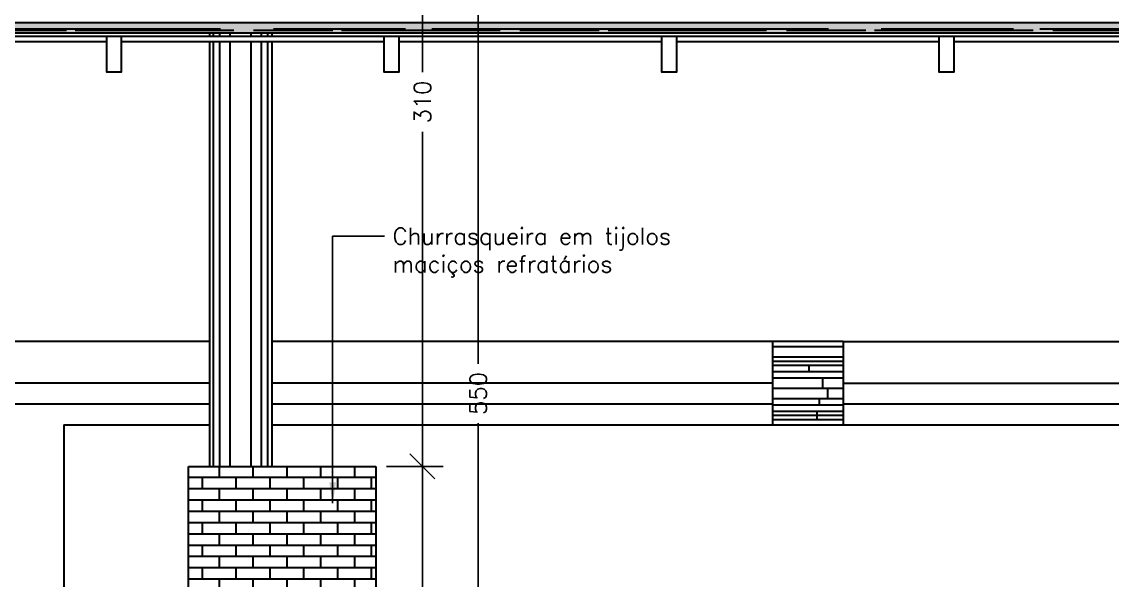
# Model space of a CAD drawing. Header units: millimetres. Extents: x -4228 to 27092, y -6721 to 984.
# Drawn here: x 25697 to 26221, y -1387 to -1119 of the extents above; entities that cross this region are included whole.
import ezdxf

# ---------------------------------------------------------------- set-up
doc = ezdxf.new("R2010")
doc.units = ezdxf.units.MM
doc.header["$LTSCALE"] = 50
doc.layers.get('0').update_dxf_attribs({"lineweight": 0})
for name, color, linetype in [('cobertura', 2, 'Continuous'), ('cota', 1, 'Continuous'), ('estruturametalica', 2, 'Continuous'), ('gesso', 7, 'Continuous'), ('HACHURA', 2, 'Continuous'), ('hatch', 2, 'Continuous'), ('madeiramento', 2, 'Continuous'), ('PAREDE2', 4, 'Continuous'), ('PAREDES3', 2, 'Continuous'), ('pedras', 2, 'Continuous'), ('PENA_01', 3, 'Continuous'), ('QLEADER', 7, 'Continuous')]:
    doc.layers.add(name, color=color, linetype=linetype)
doc.styles.add('ROMANS', font='romans.shx')
doc.dimstyles.new('1_50', dxfattribs={"dimscale": 0, "dimtxt": 8, "dimasz": 12, "dimexe": 10, "dimexo": 5, "dimgap": 4, "dimtad": 0, "dimdec": 0, "dimzin": 1, "dimdsep": 46, "dimtxsty": 'ROMANS', "dimblk": 'OBLIQUE', "dimcen": 10, "dimdle": 10, "dimclrd": 1, "dimclre": 1, "dimclrt": 7, "dimaunit": 1, "dimadec": 0, "dimazin": 0, "dimtm": 1e-09, "dimtfac": 1, "dimtdec": 0, "dimtmove": 2, "dimatfit": 3, "dimldrblk": 'OBLIQUE', "dimfxl": 1, "dimtolj": 1, "dimtzin": 0, "dimarcsym": 0})
doc.dimstyles.new('LEADER_50', dxfattribs={"dimscale": 0, "dimtxt": 8, "dimasz": 10, "dimexe": 10, "dimexo": 5, "dimgap": 4, "dimtad": 0, "dimdec": 0, "dimzin": 1, "dimdsep": 46, "dimtxsty": 'ROMANS', "dimcen": 10, "dimdle": 10, "dimclrd": 9, "dimclre": 9, "dimclrt": 7, "dimaunit": 1, "dimadec": 0, "dimazin": 0, "dimtm": 1e-09, "dimtfac": 1, "dimtdec": 0, "dimtmove": 2, "dimatfit": 3, "dimfxl": 1, "dimtolj": 1, "dimtzin": 0, "dimarcsym": 0})

# ---------------------------------------------------------------- blocks, each defined once
blk = doc.blocks.new('_OBLIQUE')
at = {"color": 0, "linetype": 'ByBlock'}
blk.add_line((-0.5, -0.5), (0.5, 0.5), dxfattribs=at)
blk = doc.blocks.new('*D268')
at = {"layer": 'cota', "color": 1, "linetype": 'Continuous', "lineweight": -2}
for p, q in [((25889.88032209299, -1322.737303666077), (25889.88032209299, -1438.451589380363)), ((25872.52136643886, -1332.737303666077), (25899.88032209299, -1332.737303666077)), ((25889.88032209299, -1582.737303666077), (25889.88032209299, -1467.023017951792)), ((25872.52136643886, -1572.737303666077), (25899.88032209299, -1572.737303666077))]:
    blk.add_line(p, q, dxfattribs=at)
at = {"layer": 'Defpoints', "color": 0, "linetype": 'Continuous', "lineweight": 30}
for p in [(25867.52136643886, -1332.737303666077), (25867.52136643886, -1572.737303666077), (25889.88032209299, -1572.737303666077)]:
    blk.add_point(p, dxfattribs=at)
at = {"layer": 'cota', "color": 1, "linetype": 'Continuous', "lineweight": -2, "xscale": 12, "yscale": 12, "zscale": 12}
for p, rotation in [((25889.88032209299, -1332.737303666077), 90), ((25889.88032209299, -1572.737303666077), 270)]:
    blk.add_blockref('_OBLIQUE', p, dxfattribs=dict(at, rotation=rotation))
at = {"layer": 'cota', "color": 7, "linetype": 'Continuous', "lineweight": 30, "insert": (25889.88032209299, -1452.737303666073), "char_height": 8, "attachment_point": 5, "rotation": 90, "style": 'ROMANS'}
blk.add_mtext('\\A1;240', dxfattribs=at)
blk = doc.blocks.new('*D269')
at = {"layer": 'cota', "color": 1, "linetype": 'Continuous', "lineweight": -2}
for p, q in [((25889.88032209299, -1012.737302688244), (25889.88032209299, -1143.45158889145)), ((25807.50699968955, -1022.737302688244), (25899.88032209299, -1022.737302688244)), ((25889.88032209299, -1342.737303666077), (25889.88032209299, -1172.023017462879)), ((25872.52136643886, -1332.737303666077), (25899.88032209299, -1332.737303666077))]:
    blk.add_line(p, q, dxfattribs=at)
at = {"layer": 'Defpoints', "color": 0, "linetype": 'Continuous', "lineweight": 30}
for p in [(25802.50699968955, -1022.737302688244), (25889.88032209299, -1022.737302688244), (25867.52136643886, -1332.737303666077)]:
    blk.add_point(p, dxfattribs=at)
at = {"layer": 'cota', "color": 1, "linetype": 'Continuous', "lineweight": -2, "xscale": 12, "yscale": 12, "zscale": 12}
for p, rotation in [((25889.88032209299, -1022.737302688244), 90), ((25889.88032209299, -1332.737303666077), 270)]:
    blk.add_blockref('_OBLIQUE', p, dxfattribs=dict(at, rotation=rotation))
at = {"layer": 'cota', "color": 7, "linetype": 'Continuous', "lineweight": 30, "insert": (25889.88032209299, -1157.73730317716), "char_height": 8, "attachment_point": 5, "rotation": 90, "style": 'ROMANS'}
blk.add_mtext('\\A1;310', dxfattribs=at)
blk = doc.blocks.new('*D270')
at = {"layer": 'cota', "color": 1, "linetype": 'Continuous', "lineweight": -2}
for p, q in [((25916.67278844342, -1012.737302688244), (25916.67278844342, -1283.451588891447)), ((25807.50699968955, -1022.737302688244), (25926.67278844342, -1022.737302688244)), ((25916.67278844342, -1582.737303666077), (25916.67278844342, -1312.023017462875)), ((25872.52136643886, -1572.737303666077), (25926.67278844342, -1572.737303666077))]:
    blk.add_line(p, q, dxfattribs=at)
at = {"layer": 'Defpoints', "color": 0, "linetype": 'Continuous', "lineweight": 30}
for p in [(25802.50699968955, -1022.737302688244), (25867.52136643886, -1572.737303666077), (25916.67278844342, -1572.737303666077)]:
    blk.add_point(p, dxfattribs=at)
at = {"layer": 'cota', "color": 1, "linetype": 'Continuous', "lineweight": -2, "xscale": 12, "yscale": 12, "zscale": 12}
for p, rotation in [((25916.67278844342, -1022.737302688244), 90), ((25916.67278844342, -1572.737303666077), 270)]:
    blk.add_blockref('_OBLIQUE', p, dxfattribs=dict(at, rotation=rotation))
at = {"layer": 'cota', "color": 7, "linetype": 'Continuous', "lineweight": 30, "insert": (25916.67278844342, -1297.737303177157), "char_height": 8, "attachment_point": 5, "rotation": 90, "style": 'ROMANS'}
blk.add_mtext('\\A1;550', dxfattribs=at)

msp = doc.modelspace()

# ---------------------------------------------------------------- hatches: boundary and pattern name
at = {"layer": 'HACHURA', "linetype": 'Continuous', "lineweight": 30}
h = msp.add_hatch(dxfattribs=at)
h.set_pattern_fill('AR-BRSTD', color=3, scale=0.08, style=0)
h.set_pattern_definition([(0, (23036.89818288038, -4519.116719746336), (0, 5.419344), []), (90, (23036.89818288038, -4519.116719746336), (-8.128, 5.419344), [5.419344, -5.419344])])
h.paths.add_polyline_path([(25867.52136643886, -1332.737303666077), (25777.52136643886, -1332.737303666077), (25777.52136643886, -1392.737303666077), (25792.52136643886, -1392.737303666077), (25794.52136643886, -1392.737303666077), (25799.52136643886, -1392.737303666077), (25799.52136643886, -1477.737303666077), (25857.52136643886, -1477.737303666077), (25857.52136643886, -1482.737303666077), (25855.52136643886, -1482.737303666077), (25855.52136643886, -1479.737303666077), (25799.52136643886, -1479.737303666077), (25799.52136643886, -1572.737303666077), (25867.52136643886, -1572.737303666077)])
at = {"layer": 'hatch', "linetype": 'Continuous', "lineweight": 30}
h = msp.add_hatch(dxfattribs=at)
h.set_pattern_fill('AR-SAND', color=256, scale=0.3, style=0)
h.set_pattern_definition([(37.50000000000001, (23238.52136643885, -2702.876854704162), (-0.4800093887952137, 14.68239711988027), [0, -11.5824, 0, -12.954, 0, -12.3825]), (7.499999999999999, (23238.52136643885, -2702.876854704162), (13.48569849414008, 21.50475301705063), [0, -6.248400000000001, 0, -10.4394, 0, -4.0005]), (327.5, (23229.14876643886, -2702.876854704162), (23.72977110724374, 0.04311554035637073), [0, -3.81, 0, -13.716, 0, -17.907]), (317.5, (23229.14876643886, -2702.876854704162), (22.90669357416892, 6.687879697716487), [0, -1.905, 0, -8.991599999999998, 0, -10.287])])
h.paths.add_polyline_path([(26948.92136643631, -1124.726801075373), (26948.92136643631, -1119.726801075373), (25349.52136643886, -1119.726801075373), (25349.52136643886, -1124.726801075373)])
h = msp.add_hatch(dxfattribs=at)
h.set_pattern_fill('AR-RROOF', color=3, scale=0.5, style=0)
h.set_pattern_definition([(0, (29305.62945239871, -2227.493494249067), (27.94, 12.7), [190.5, -25.4, 63.5, -12.7]), (0, (29322.52045239871, -2221.143494249067), (-12.7, 16.891), [38.1, -4.191, 76.2, -9.525]), (0, (29311.97945239871, -2216.698494249067), (66.04, 8.509), [101.6, -17.78, 50.8, -12.7])])
h.paths.add_polyline_path([(26948.92136643631, -1124.726801075373), (26948.92136643631, -1119.726801075373), (25349.52136643886, -1119.726801075373), (25349.52136643886, -1124.726801075373)])

# ---------------------------------------------------------------- linework, layer by layer
at = {"layer": 'cobertura', "color": 3, "linetype": 'Continuous', "lineweight": 30}
for p, q in [((25692.02136643886, -1302.737303666077), (25787.52136643886, -1302.737303666077)), ((25817.52136643886, -1302.737303666077), (26058.02136643886, -1302.737303666077)), ((26092.02136643886, -1302.737303666077), (26458.02136643886, -1302.737303666077))]:
    msp.add_line(p, q, dxfattribs=at)
at = {"layer": 'estruturametalica', "linetype": 'Continuous', "lineweight": 30}
for p, q in [((25787.52136643886, -1124.726801075373), (25787.52136643886, -1126.188998843932)), ((25817.52136643886, -1124.726801075373), (25817.52136643886, -1126.188998843932)), ((25787.52136643886, -1128.688998843933), (25787.52136643886, -1332.737303666077)), ((25817.52136643886, -1128.688998843933), (25817.52136643886, -1332.737303666077))]:
    msp.add_line(p, q, dxfattribs=at)
at = {"layer": 'estruturametalica', "color": 3, "linetype": 'Continuous', "lineweight": 30}
for p, q in [((25789.52136643886, -1126.188998843932), (25789.52136643886, -1124.726801075374)), ((25792.52136643886, -1126.188998843932), (25792.52136643886, -1124.726801075373)), ((25797.52136643886, -1126.188998843932), (25797.52136643886, -1124.726801075373)), ((25807.52136643886, -1126.188998843932), (25807.52136643886, -1124.726801075374)), ((25812.52136643886, -1126.188998843932), (25812.52136643886, -1124.726801075374)), ((25815.52136643886, -1126.188998843932), (25815.52136643886, -1124.726801075373)), ((25789.52136643886, -1332.737303666077), (25789.52136643886, -1128.688998843932)), ((25792.52136643886, -1332.737303666077), (25792.52136643886, -1128.688998843932)), ((25797.52136643886, -1332.737303666077), (25797.52136643886, -1128.688998843932)), ((25807.52136643886, -1332.737303666077), (25807.52136643886, -1128.688998843932)), ((25812.52136643886, -1332.737303666077), (25812.52136643886, -1128.688998843932)), ((25815.52136643886, -1332.737303666077), (25815.52136643886, -1128.688998843932))]:
    msp.add_line(p, q, dxfattribs=at)
at = {"layer": 'estruturametalica', "color": 7, "linetype": 'Continuous', "lineweight": 30}
for p, q in [((25787.52136643886, -1272.737303666085), (25692.02136643886, -1272.737303666085)), ((26058.02136643886, -1272.737303666085), (25817.52136643886, -1272.737303666085)), ((26092.02136643886, -1272.737303666085), (26468.52136643886, -1272.737303666085)), ((25787.52136643886, -1292.737303666085), (25692.02136643886, -1292.737303666085)), ((26058.02136643886, -1292.737303666085), (25817.52136643886, -1292.737303666085)), ((26092.02136643886, -1292.737303666085), (26458.02136643886, -1292.737303666085))]:
    msp.add_line(p, q, dxfattribs=at)
at = {"layer": 'gesso', "linetype": 'Continuous', "lineweight": 30}
for p, q in [((25349.52136643886, -1126.188998843932), (26474.02136643886, -1126.188998843934)), ((25611.85470313886, -1128.688998843932), (25738.18803313886, -1128.688998843932)), ((25745.18803313886, -1128.688998843932), (25871.52136313886, -1128.688998843932)), ((25878.52136313886, -1128.688998843932), (26004.85469313886, -1128.688998843933)), ((26011.85469313886, -1128.688998843933), (26138.18802313886, -1128.688998843933)), ((26145.18802313886, -1128.688998843933), (26271.52135313887, -1128.688998843934))]:
    msp.add_line(p, q, dxfattribs=at)
at = {"layer": 'madeiramento', "linetype": 'Continuous', "lineweight": 30}
for p, q in [((26948.92136643631, -1119.726801075373), (25349.52136643886, -1119.726801075373)), ((26948.92136643631, -1124.726801075373), (25349.52136643886, -1124.726801075373))]:
    msp.add_line(p, q, dxfattribs=at)
at = {"layer": 'madeiramento', "color": 4, "linetype": 'Continuous', "lineweight": 30}
for points in [[(25738.18803313886, -1126.188998843934), (25745.18803313886, -1126.188998843934), (25745.18803313886, -1143.421526226763), (25738.18803313886, -1143.421526226763)], [(25871.52136313886, -1126.188998843934), (25878.52136313886, -1126.188998843934), (25878.52136313886, -1143.421526226763), (25871.52136313886, -1143.421526226763)], [(26004.85469313886, -1126.188998843934), (26011.85469313886, -1126.188998843934), (26011.85469313886, -1143.421526226763), (26004.85469313886, -1143.421526226763)], [(26138.18802313886, -1126.188998843934), (26145.18802313886, -1126.188998843934), (26145.18802313886, -1143.421526226763), (26138.18802313886, -1143.421526226763)]]:
    msp.add_lwpolyline(points, close=True, dxfattribs=at)
at = {"layer": 'PAREDE2', "linetype": 'Continuous', "lineweight": 30}
for p, q in [((25777.52136643886, -1332.737303666077), (25867.52136643886, -1332.737303666077)), ((25777.52136643886, -1392.737303666077), (25777.52136643886, -1332.737303666077)), ((25867.52136643886, -1332.737303666077), (25867.52136643886, -1572.737303666077))]:
    msp.add_line(p, q, dxfattribs=at)
at = {"layer": 'PAREDES3', "linetype": 'Continuous', "lineweight": 30}
for p, q in [((25717.52136643886, -1312.737303666077), (25787.52136643886, -1312.737303666077)), ((25717.52136643886, -1312.737303666077), (25717.52136643886, -1572.737303666077)), ((25817.52136643886, -1312.737303666077), (26247.52136643886, -1312.737303666077))]:
    msp.add_line(p, q, dxfattribs=at)
at = {"layer": 'pedras', "color": 55, "linetype": 'Continuous', "lineweight": 30}
for p, q in [((26058.02136643886, -1275.137303666089), (26092.02136643886, -1275.137303666088)), ((26058.02136643886, -1280.137303666088), (26092.02136643886, -1280.137303666088)), ((26058.02136643886, -1282.137303666088), (26092.02136643886, -1282.137303666088)), ((26058.02136643886, -1284.137303666088), (26092.02136643886, -1284.137303666088)), ((26058.02136643886, -1287.137303666088), (26092.02136643886, -1287.137303666088)), ((26075.64394769255, -1287.137303666088), (26075.64394769255, -1284.137303666087)), ((26058.02136643886, -1290.137303666088), (26092.02136643886, -1290.137303666088)), ((26082.21463536022, -1295.137303666087), (26082.21463536022, -1290.137303666088)), ((26058.02136643886, -1295.137303666088), (26092.02136643886, -1295.137303666088)), ((26084.68920749785, -1300.137303666087), (26084.68920749785, -1295.137303666087)), ((26058.02136643886, -1300.137303666088), (26092.02136643886, -1300.137303666088)), ((26058.02136643886, -1303.137303666088), (26092.02136643886, -1303.137303666088)), ((26080.554217673, -1303.137303666087), (26080.554217673, -1300.137303666087)), ((26058.02136643886, -1306.137303666088), (26092.02136643886, -1306.137303666088)), ((26058.02136643886, -1308.137303666088), (26092.02136643886, -1308.137303666088)), ((26079.52047021678, -1310.137303666087), (26079.52047021678, -1306.137303666087)), ((26058.02136643886, -1310.137303666088), (26092.02136643886, -1310.137303666088))]:
    msp.add_line(p, q, dxfattribs=at)
at = {"layer": 'PENA_01', "color": 7, "linetype": 'Continuous', "lineweight": 30}
for p, q in [((26058.02136643886, -1272.737303666086), (26058.02136643886, -1312.737303666077)), ((26092.02136643886, -1272.737303666085), (26058.02136643886, -1272.737303666086)), ((26092.02136643886, -1272.737303666087), (26058.02136643886, -1272.737303666087)), ((26092.02136643886, -1272.737303666086), (26092.02136643886, -1312.737303666077))]:
    msp.add_line(p, q, dxfattribs=at)

# ---------------------------------------------------------------- texts
at = {"layer": 'QLEADER', "color": 7, "linetype": 'Continuous', "lineweight": 30, "insert": (25875.57205501753, -1218.202237810172), "char_height": 8, "width": 225.8504, "attachment_point": 1, "style": 'ROMANS'}
msp.add_mtext('Churrasqueira em tijolos \\Pmaciços refratários', dxfattribs=at)

# ---------------------------------------------------------------- dimensions: what is measured, and where the dimension line sits
at = {"layer": 'cota', "linetype": 'Continuous', "lineweight": 30}
dim = msp.add_linear_dim(base=(25889.88032209299, -1022.737302688244), p1=(25867.52136643886, -1332.737303666077), p2=(25802.50699968955, -1022.737302688244), angle=90, dimstyle='1_50', override={"dimscale": 1}, dxfattribs=at)
dim.commit()
dim.dimension.update_dxf_attribs({"geometry": '*D269', "text_midpoint": (25889.88032209299, -1157.73730317716), "dimtype": 160})
for base, p1, picture, middle in [((25916.67278844342, -1572.737303666077), (25802.50699968955, -1022.737302688244), '*D270', (25916.67278844342, -1297.737303177157)), ((25889.88032209299, -1572.737303666077), (25867.52136643886, -1332.737303666077), '*D268', (25889.88032209299, -1452.737303666073))]:
    dim = msp.add_linear_dim(base=base, p1=p1, p2=(25867.52136643886, -1572.737303666077), angle=90, dimstyle='1_50', override={"dimscale": 1}, dxfattribs=at)
    dim.commit()
    dim.dimension.update_dxf_attribs({"geometry": picture, "text_midpoint": middle})

# ---------------------------------------------------------------- leaders
at = {"layer": 'QLEADER', "linetype": 'Continuous', "lineweight": 30, "annotation_type": 0, "has_hookline": 1, "hookline_direction": 0, "text_width": 150.095238095238}
msp.add_leader([(25846.72968679521, -1350.348904042931), (25846.72968679521, -1222.202237810172), (25871.57205501753, -1222.202237810172)], dimstyle='LEADER_50', override={"dimscale": 1}, dxfattribs=at)

doc.saveas('drawing.dxf')
